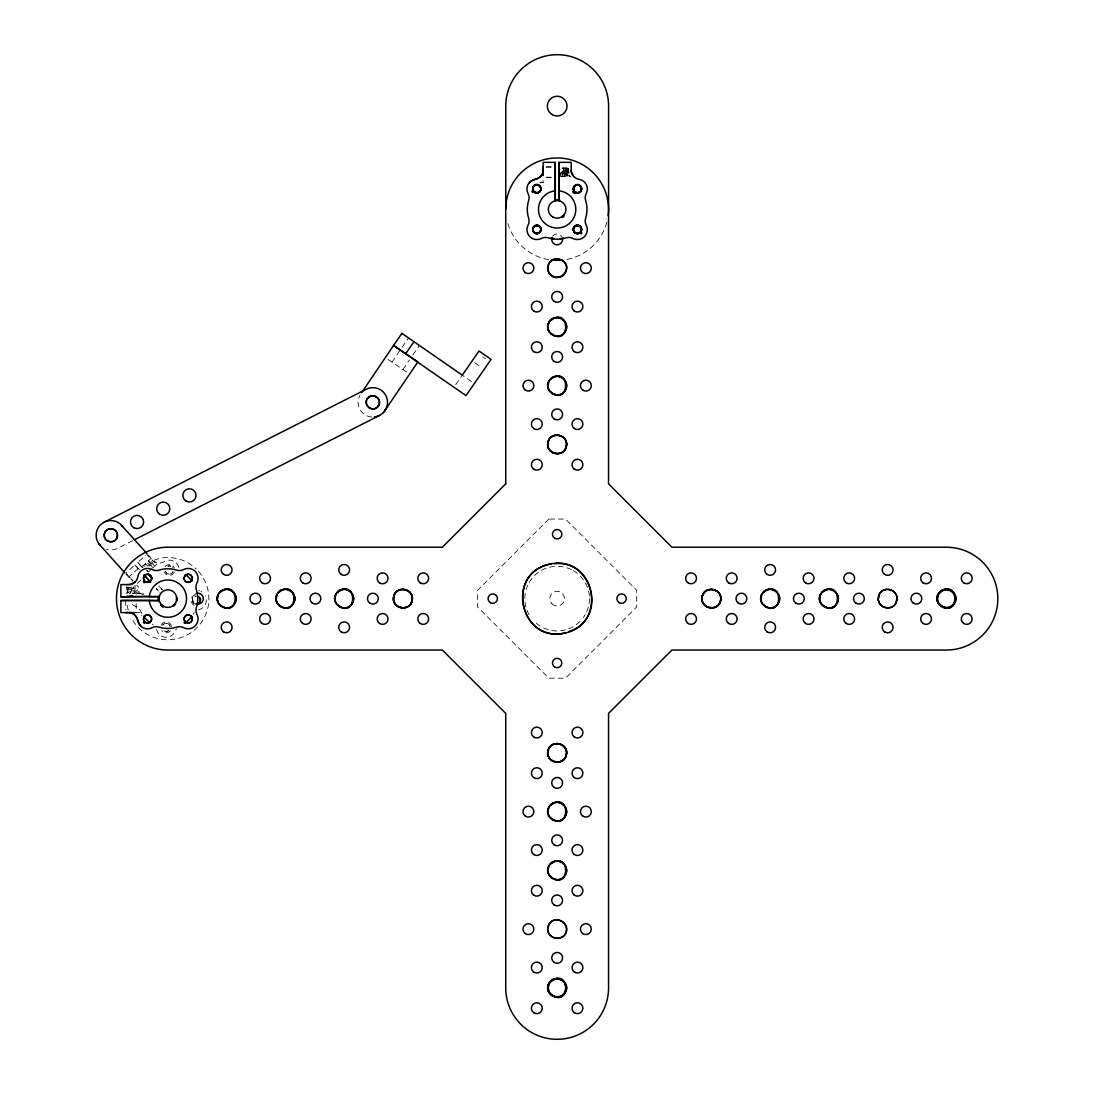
<?xml version="1.0" encoding="UTF-8"?>
<svg xmlns="http://www.w3.org/2000/svg" width="1094" height="1094" viewBox="0 0 1094 1094"><rect width="100%" height="100%" fill="white"/><g stroke="black" fill="none" stroke-linecap="round" stroke-linejoin="round"><path stroke-width="0.75" stroke-dasharray="5 3.75" d="M563.355 171.32L563.601 167.97L564.381 172.537M567.759 171.32L568.018 167.97L568.579 170.814M565.584 170.842L565.776 168.394L566.501 171.785M563.383 170.842L563.574 168.394L564.148 170.582M567.786 170.842L567.977 168.394L568.552 170.582M563.41 170.404L563.314 171.813M567.827 170.404L567.731 171.813M563.383 170.883L563.273 172.319M565.584 170.883L565.475 172.319M567.8 170.883L567.677 172.319M565.516 171.813L565.803 167.97L566.309 170.363M563.342 171.375L563.136 173.563M565.557 171.375L565.338 173.563M567.759 171.375L566.966 176.025L567.512 173.618M560.661 175.3L561.072 172.319M563.301 171.881L563.164 173.317M565.502 171.881L564.75 176.025L564.518 173.59M567.718 171.881L567.608 173.071M560.702 175.108L561.044 172.387M563.26 172.387L562.548 176.025L562.316 173.59M565.379 173.139L565.242 174.069M567.581 173.139L567.444 174.069M563.136 173.385L562.521 176.449M565.311 173.618L564.723 176.449M131.362 590.924C130.61 588.271 136.312 586.685 133.988 586.316M127.615 591.43L128.395 587.287M148.456 561.017L153.01 567.485M569.277 176.134L568.935 175.081M567.075 176.134L566.692 173.112M126.918 587.765L133.413 586.849M126.918 589.967L134.986 588.9L128.285 587.943M392.021 362.128L400.24 349.943M402.975 369.526L409.375 360.049M402.045 347.345L408.541 337.95M412.917 354.866L419.412 345.472M455.788 384.555L462.283 375.16L471.678 381.669M131.389 590.883L129.83 593.563A9.887 9.887 0 0 1 131.389 590.883L131.69 590.514A9.326 9.326 0 0 0 133.277 586.972M139.43 569.892L134.959 564.928L125.933 573.024L132.661 580.531M142.343 567.567L137.735 562.439L145.639 555.355M138.2 568.552L129.174 576.647L132.825 580.695M141.728 566.883L150.753 558.788M148.428 571.902L152.08 568.62M153.297 567.54L158.165 563.164L153.379 561.413L146.76 554.343M137.283 583.403L140.661 580.367M133.796 593.29L139.512 588.162L136.695 585.016M132.73 540.641L117.496 548.367A14.687 14.687 0 0 1 106.282 549.229M198.465 609.919L198.971 609.782A9.887 9.887 0 0 0 205.248 595.751M148.469 560.921L154.664 566.213L150.781 560.456M132.538 593.495L134.986 593.276L126.918 592.196L134.931 591.02L126.918 589.994M546.221 166.78L555.314 166.78M546.179 167.204L555.287 167.204M562.07 167.888L571.164 167.888M562.043 168.326L571.136 168.326M560.675 176.107L570.48 176.107M560.648 176.531L570.453 176.531M546.221 177.214L555.314 177.214M546.179 177.652L555.273 177.652M540.108 182.26L543.185 182.26M540.08 182.684L543.157 182.684L543.157 177.556M135.123 612.613L141.208 612.613L141.208 615.69M127.93 587.943L126.918 587.793M388.028 359.434L406.968 372.22M482.878 356.904L485.558 358.764M474.837 362.77L481.551 367.42M569.099 176.011L568.962 175.013M566.883 176.011L566.651 172.62M564.654 176.449L564.531 173.823M562.439 176.449L562.33 173.823M143.109 567.554L142.165 567.348M144.914 566.2L143.519 565.393L143.984 566.09M152.627 567.444L151.847 566.624M148.155 566.09L145.187 563.875L146.952 566.213M151.41 566.159L146.856 562.398L149.659 566.159M146.322 570.412L147.416 571.56M158.411 591.02L156.196 588.572L160.64 593.481M148.018 554.74L153.242 560.552L159.259 558.432A41.134 41.134 0 0 1 196.223 569.003M137.735 562.439L142.247 567.471M134.959 564.928L139.512 570.001M125.783 573.899L131.403 580.162M147.184 570.275L147.977 571.629M131.718 579.547L132.689 581.242M141.864 613.556L140.716 611.272A9.326 9.326 0 0 0 136.859 606.979L135.506 606.349A9.887 9.887 0 0 1 131.362 603.327M156.497 629.392L156.633 629.912A9.887 9.887 0 0 0 174.999 631.867L175.614 630.431A9.326 9.326 0 0 1 176.585 628.749M566.35 169.926L566.377 170.814M564.203 170.377L564.354 172.291M568.648 170.623L568.73 172.031M566.446 170.623L566.528 172.031M562.029 170.623L562.07 171.539M568.716 171.102L568.784 172.537M566.555 171.608L566.596 172.797M562.152 171.608L562.275 174.014M566.583 171.854L566.637 173.29M562.179 171.854L562.166 172.537M568.812 172.114L568.812 172.797M564.408 172.114L564.477 173.782M562.207 172.114L562.248 173.536M568.866 172.62L568.88 173.782M564.449 172.62L564.49 174.014M136.162 603.519L136.162 612.613M135.054 585.317L135.054 593.495M126.849 584.634L126.849 593.727M125.728 600.497L125.728 609.59M589.461 598.623A32.314 32.314 0 0 1 585.933 613.31M585.126 614.787A32.314 32.314 0 0 1 583.293 617.618M579.998 621.474A32.314 32.314 0 0 1 568.716 628.804M565.516 629.843A32.314 32.314 0 0 1 534.296 621.474M529.154 614.787A32.314 32.314 0 0 1 526.405 608.606M525.927 606.992A32.314 32.314 0 0 1 528.361 583.95M529.154 582.473A32.314 32.314 0 0 1 571.82 569.837M573.297 570.644A32.314 32.314 0 0 1 589.42 596.941M371.823 417.005A14.687 14.687 0 0 1 359.994 395.221M199.505 590.815A9.326 9.326 0 0 1 198.629 590.363M200.94 591.43A9.887 9.887 0 0 1 201.829 591.95M193.255 614.117A9.326 9.326 0 0 1 194.404 612.544M152.298 624.195A9.326 9.326 0 0 1 153.119 624.729M178.855 567.444A9.887 9.887 0 0 0 163.936 561.687L162.65 562.398A9.326 9.326 0 0 1 151.929 560.101M167.943 566.118A4.103 4.103 0 0 1 170.719 566.131M172.223 567.102A4.103 4.103 0 0 1 172.565 567.499M168.886 630.459A4.103 4.103 0 0 1 163.457 630.418A4.061 4.02 -86.9 0 0 168.777 630.472M194.103 603.614A4.103 4.103 0 0 1 195.566 596.216M168.025 566.159A4.061 4.02 -86.9 0 1 170.514 566.131M194.089 603.491A4.061 4.02 3.1 0 1 195.635 596.298M198.356 571.205A41.134 41.134 0 0 1 190.985 632.619A41.134 41.134 0 0 1 131.061 617.289M128.244 610.137A41.134 41.134 0 0 1 126.808 602.603M126.959 593.399A41.134 41.134 0 0 1 128.203 587.355M194.281 605.228A5.429 5.429 0 0 1 195.799 594.835M174.288 572.135A5.429 5.429 0 0 1 164.25 571.998M165.03 566.624A5.429 5.429 0 0 1 174.343 567.977M134.794 593.755A5.429 5.429 0 0 1 144.107 595.109M170.459 630.732A5.429 5.429 0 0 1 161.83 630.609M161.201 625.221A5.429 5.429 0 0 1 171.594 626.725M606.842 222.246A51.418 51.418 0 0 1 565.557 259.661M548.791 259.661A51.418 51.418 0 0 1 507.52 222.246M552.702 236.263A5.429 5.429 0 0 1 562.084 237.111M193.734 602.11A5.429 5.429 0 0 1 195.635 593.7M548.832 519.062L477.586 590.322L477.586 606.938L548.832 678.184L565.461 678.184L636.708 606.938L636.708 590.322L565.461 519.062L548.832 519.062M162.227 589.803L158.89 586.069L162.24 589.803M551.95 603.82A7.343 7.343 0 0 0 564.244 600.524A7.343 7.343 0 0 0 555.246 591.539A7.343 7.343 0 0 0 551.95 603.82M165.426 571.355A4.103 4.103 0 0 0 173.057 571.642A4.061 4.02 -86.9 0 1 165.495 571.287M142.466 594.835A4.103 4.103 0 0 0 135.683 594.794A4.061 4.02 3.1 0 1 142.48 594.945M170.144 626.247A4.103 4.103 0 0 0 162.678 625.248A4.061 4.02 -86.9 0 1 170.076 626.329"/><path stroke-width="1.5" d="M554.959 200.831L555.287 162.35L543.157 162.35L543.157 172.428M559.335 200.831L559.007 162.35L571.136 162.35L571.341 172.031L573.721 176.531M558.966 200.749L559.007 162.35M559.007 169.584L559.157 168.394L559.595 169.748M177.173 600.086L177.228 597.625M135.054 582.049L130.555 584.442L120.873 584.634L120.873 596.763L149.345 596.503A18.653 18.653 0 0 1 177.693 582.76A18.653 18.653 0 0 1 178.062 614.254A18.653 18.653 0 0 1 149.399 601.18L149.331 600.497L120.873 600.497L120.873 612.613L130.952 612.613M177.037 600.565L177.214 598.131M566.268 632.674C522.18 644.981 503.691 575.964 548.026 564.572C590.104 552.443 610.767 617.768 569.085 631.511M543.103 171.061C542.884 179.156 533.489 178.226 529.332 182.684M120.873 596.763L159.355 596.435M218.499 593.933C212.072 604.161 229.138 614.021 234.786 603.327C241.213 593.098 224.147 583.239 218.499 593.933A9.395 9.395 0 0 0 218.499 603.327M277.261 593.933C270.82 604.161 287.9 614.021 293.534 603.327C299.975 593.098 282.895 583.239 277.261 593.933A9.395 9.395 0 0 0 277.261 603.327M336.008 593.933C329.581 604.161 346.648 614.021 352.295 603.327C358.723 593.098 341.656 583.239 336.008 593.933A9.395 9.395 0 0 0 336.008 603.327M549.01 322.183C542.569 332.412 559.649 342.272 565.283 331.578C571.724 321.349 554.644 311.489 549.01 322.183A9.395 9.395 0 0 0 549.01 331.578M549.01 380.931C542.569 391.16 559.649 401.019 565.283 390.339C571.724 380.11 554.644 370.251 549.01 380.931A9.395 9.395 0 0 0 549.01 390.339M549.01 806.921C542.569 817.15 559.649 827.009 565.283 816.315C571.724 806.087 554.644 796.227 549.01 806.921A9.395 9.395 0 0 0 549.01 816.315M549.01 865.669C542.569 875.911 559.649 885.757 565.283 875.077C571.724 864.848 554.644 854.988 549.01 865.669A9.395 9.395 0 0 0 549.01 875.077M549.01 983.191C542.569 993.42 559.649 1003.28 565.283 992.586C571.724 982.357 554.644 972.498 549.01 983.191A9.395 9.395 0 0 0 549.01 992.586M761.998 593.933C755.557 604.161 772.637 614.021 778.285 603.327C784.713 593.098 767.632 583.239 761.998 593.933A9.395 9.395 0 0 0 761.998 603.327M820.746 593.933C814.319 604.161 831.399 614.021 837.033 603.327C843.474 593.098 826.394 583.239 820.746 593.933A9.395 9.395 0 0 0 820.746 603.327M938.269 593.933C931.828 604.161 948.908 614.021 954.542 603.327C960.983 593.098 943.903 583.239 938.269 593.933A9.395 9.395 0 0 0 938.269 603.327M367.31 398.818C371.755 391.05 383.857 399.652 378.018 406.448C372.575 413.819 361.362 403.495 368.377 397.464M218.308 594.384L217.296 599.621L218.65 603.532M218.95 593.345C240.776 574.623 240.215 622.965 218.8 603.724M277.069 594.384L276.044 599.621L277.411 603.532M277.698 593.345C299.537 574.623 298.977 622.965 277.561 603.724M335.817 594.384L334.805 599.621L336.159 603.532M336.46 593.345C358.285 574.623 357.738 622.965 336.323 603.724M548.819 263.886L547.793 269.124L549.161 273.021M549.448 262.847L552.046 260.29M548.819 322.648L547.793 327.885L549.161 331.783M549.448 321.595C571.287 302.874 570.726 351.215 549.311 331.974M548.819 381.396L547.793 386.633L549.161 390.531M549.448 380.356C571.287 361.622 570.726 409.976 549.311 390.736M548.819 807.386L547.793 812.623L549.161 816.521M549.448 806.333C571.287 787.612 570.726 835.953 549.311 816.712M548.819 866.133L547.793 871.371L549.161 875.268M549.448 865.094C571.287 846.373 570.726 894.714 549.311 875.474M548.819 924.895L547.793 930.132L548.723 933.155M549.448 923.856C557.407 911.576 574.706 929.285 562.248 936.97M761.807 594.384L760.795 599.621L762.149 603.532M762.436 593.345C784.275 574.623 783.714 622.965 762.299 603.724M548.819 983.656L547.793 988.894L549.161 992.791M549.448 982.603C571.287 963.882 570.726 1012.224 549.311 992.983M820.555 594.384L819.543 599.621L820.91 603.532M821.197 593.345C843.036 574.623 842.476 622.965 821.061 603.724M879.316 594.384L878.304 599.621L879.658 603.532M879.959 593.345C883.296 587.875 892.253 587.998 895.48 593.522M895.343 603.902C892.007 609.372 883.049 609.249 879.808 603.724M895.986 602.862L896.998 597.625L896.068 594.603M938.078 594.384L937.066 599.621L938.42 603.532M938.707 593.345C960.546 574.623 959.985 622.965 938.57 603.724M361.622 392.719L393.539 345.43L417.894 361.868L384.924 410.496M541.352 175.601L541.899 174.753M405.614 353.786L413.983 341.711M383.406 412.547L385.69 409.471M563.793 216.01L562.248 217.2L563.793 216.01A9.395 9.395 0 0 1 561.851 217.501M377.307 407.228L378.415 405.901M124.648 572.641L99.144 544.128M121.707 525.53L146.979 553.578M553.126 259.702L556.149 258.772L561.386 259.784M104.204 522.166L366.203 389.245A14.687 14.687 0 0 1 386.934 398.189A14.687 14.687 0 0 1 374.367 416.951M134.247 539.862L379.495 415.447M562.043 937.12L558.145 938.474L552.908 937.462M551.075 563.902C505.907 571.328 518.214 641.699 563.219 633.358C606.486 626.63 597.707 558.678 554.125 563.766M555.273 190.807L554.59 190.889A18.653 18.653 0 0 0 541.516 219.538A18.653 18.653 0 0 0 573.01 219.183A18.653 18.653 0 0 0 559.266 190.835L559.007 190.807M132.771 595.683L126.959 596.531L128.107 596.763M149.331 600.497L159.355 600.825M120.873 600.497L159.259 600.442M125.728 612.613L134.124 612.613M149.331 596.763L159.259 596.804M559.581 200.284L555.437 200.188L559.075 200.216M129.584 612.667C137.68 612.886 136.736 622.281 141.208 626.438M562.425 260.427C574.706 268.386 556.996 285.684 549.311 273.226M162.609 606.322L161.638 605.584M551.868 936.833L549.311 934.235M133.277 613.871L134.124 614.418M161.461 605.666L163.061 606.773M161.242 605.269L163.184 606.773A9.395 9.395 0 0 1 161.242 605.269L162.609 606.555M122.555 526.392L119.861 523.67A14.687 14.687 0 0 0 99.91 545.072M149.468 581.064L143.888 574.856L150.616 582.377M147.799 573.653L152.271 578.63M147.758 573.639L152.216 578.603M158.999 601.522C157.81 588.066 159.273 606.473 158.356 599.17M555.287 162.35L555.328 200.749M543.157 167.204L543.157 175.601M505.77 208.94L505.77 106.118A51.418 51.418 0 0 1 557.174 54.7A51.418 51.418 0 0 1 608.592 106.118L608.592 208.94A51.418 51.418 0 0 1 608.155 215.641M191.86 616.264A29.853 29.853 0 0 1 185.255 622.855M150.165 622.787A29.853 29.853 0 0 1 143.574 616.182M185.337 574.555A29.853 29.853 0 0 1 191.929 581.174M197.358 596.23A4.103 4.103 0 0 1 196.277 604.326M176.517 597.775A8.807 8.807 0 0 1 176.462 599.977M175.081 603.56A8.807 8.807 0 0 1 173.208 605.597M163.321 606.295A8.807 8.807 0 0 1 161.187 604.558M159.3 601.208A8.807 8.807 0 0 1 158.945 599.033M197.399 596.326A4.061 4.02 3.1 0 1 196.469 604.244M563.383 238.136A29.853 29.853 0 0 1 560.292 238.615M554.056 238.615A29.853 29.853 0 0 1 550.966 238.136M539.533 185.501A4.103 4.103 0 0 1 538.467 192.394A4.103 4.103 0 0 1 532.764 188.387A4.103 4.103 0 0 1 538.891 185.05A4.061 4.02 45 0 0 532.819 188.387A4.061 4.02 45 0 0 538.563 192.284A4.061 4.02 45 0 0 539.315 185.433M539.328 225.966A4.103 4.103 0 0 1 538.631 232.954A4.103 4.103 0 0 1 532.764 229.097A4.103 4.103 0 0 1 538.891 225.679M579.957 225.966A4.103 4.103 0 0 1 579.341 232.913A4.103 4.103 0 0 1 573.393 229.275A4.103 4.103 0 0 1 579.3 225.569A4.061 4.02 45 0 0 574.651 232.092A4.061 4.02 45 0 0 580.353 232.106A4.061 4.02 45 0 0 580.326 226.403A4.061 4.02 45 0 0 579.752 225.925M563.601 214.971A8.807 8.807 0 0 1 561.906 216.38M539.137 225.911A4.061 4.02 -45 0 1 538.74 232.803A4.061 4.02 -45 0 1 532.819 229.316A4.061 4.02 -45 0 1 538.713 225.651M562.207 260.098A51.418 51.418 0 0 1 552.142 260.098M571.136 170.09A9.326 9.326 0 0 0 577.577 178.965L579.013 179.293A9.887 9.887 0 0 1 586.275 193.542L585.687 194.923A9.326 9.326 0 0 0 585.687 200.694L586.343 203.156A29.853 29.853 0 0 1 586.343 215.573L585.687 218.048A9.326 9.326 0 0 0 586.028 224.721L586.685 226.143A9.887 9.887 0 0 1 572.969 238.492L572.49 238.246A9.326 9.326 0 0 0 565.817 237.904L563.355 238.56A29.853 29.853 0 0 1 550.938 238.56L548.463 237.904A9.326 9.326 0 0 0 541.79 238.26L540.368 238.916A9.887 9.887 0 0 1 528.019 225.186L528.265 224.721A9.326 9.326 0 0 0 528.607 218.048L527.951 215.573A29.853 29.853 0 0 1 527.951 203.156L528.607 200.694A9.326 9.326 0 0 0 528.607 194.923L528.019 193.542A9.887 9.887 0 0 1 535.281 179.293L535.759 179.211A9.326 9.326 0 0 0 542.351 173.878M128.613 584.647A9.326 9.326 0 0 0 137.488 578.193L137.803 576.77A9.887 9.887 0 0 1 152.052 569.509L153.447 570.097A9.326 9.326 0 0 0 159.204 570.097L161.68 569.427A29.853 29.853 0 0 1 174.096 569.427L176.558 570.083A9.326 9.326 0 0 0 183.245 569.742L184.654 569.085A9.887 9.887 0 0 1 197.002 582.801L196.77 583.28A9.326 9.326 0 0 0 196.414 589.953L197.084 592.415A29.853 29.853 0 0 1 197.084 604.832L196.428 607.307A9.326 9.326 0 0 0 196.77 613.98L197.426 615.402A9.887 9.887 0 0 1 183.71 627.751L183.231 627.518A9.326 9.326 0 0 0 176.558 627.163L174.096 627.819A29.853 29.853 0 0 1 161.68 627.819L159.204 627.163A9.326 9.326 0 0 0 153.447 627.163L152.052 627.751A9.887 9.887 0 0 1 137.803 620.489L137.735 620.011A9.326 9.326 0 0 0 132.401 613.433M550.501 863.727A9.395 9.395 0 0 1 563.793 863.727A9.395 9.395 0 0 1 563.793 877.019A9.395 9.395 0 0 1 550.501 877.019M550.501 320.227A9.395 9.395 0 0 1 563.793 320.227A9.395 9.395 0 0 1 563.793 333.52A9.395 9.395 0 0 1 550.501 333.52M550.501 804.965A9.395 9.395 0 0 1 563.793 804.965A9.395 9.395 0 0 1 563.793 818.271A9.395 9.395 0 0 1 550.501 818.271M550.501 981.236A9.395 9.395 0 0 1 563.793 981.236A9.395 9.395 0 0 1 563.793 994.542A9.395 9.395 0 0 1 550.501 994.542M550.501 378.989A9.395 9.395 0 0 1 563.793 378.989A9.395 9.395 0 0 1 563.793 392.281A9.395 9.395 0 0 1 550.501 392.281M763.489 591.977A9.395 9.395 0 0 1 776.781 591.977A9.395 9.395 0 0 1 776.781 605.269A9.395 9.395 0 0 1 763.489 605.269M822.25 591.977A9.395 9.395 0 0 1 835.543 591.977A9.395 9.395 0 0 1 835.543 605.269A9.395 9.395 0 0 1 822.25 605.269M278.751 591.977A9.395 9.395 0 0 1 292.043 591.977A9.395 9.395 0 0 1 292.043 605.269A9.395 9.395 0 0 1 278.751 605.269M337.513 591.977A9.395 9.395 0 0 1 350.805 591.977A9.395 9.395 0 0 1 350.805 605.269A9.395 9.395 0 0 1 337.513 605.269M219.99 591.977A9.395 9.395 0 0 1 233.282 591.977A9.395 9.395 0 0 1 233.282 605.269A9.395 9.395 0 0 1 219.99 605.269M939.76 591.977A9.395 9.395 0 0 1 953.052 591.977A9.395 9.395 0 0 1 953.052 605.269A9.395 9.395 0 0 1 939.76 605.269M581.899 232.817A5.429 5.429 0 0 1 580.941 233.856M574.323 193.488A5.429 5.429 0 0 1 572.531 191.327M532.655 192.53A5.429 5.429 0 0 1 531.903 191.327M562.507 238.465A5.429 5.429 0 0 1 556.655 244.81A5.429 5.429 0 0 1 552.046 237.521M144.435 623.389A5.429 5.429 0 0 1 143.396 622.418M144.435 582.76A5.429 5.429 0 0 1 143.396 581.789M185.064 623.389A5.429 5.429 0 0 1 184.024 622.418M196.988 593.276A5.429 5.429 0 0 1 203.32 599.115A5.429 5.429 0 0 1 196.031 603.724M393.621 597.174C391.31 609.03 410.783 612.079 412.192 600.086C414.517 588.216 395.043 585.167 393.621 597.174M547.862 442.933C545.537 454.803 565.024 457.853 566.432 445.846C568.757 433.99 549.27 430.94 547.862 442.933M547.862 751.414C545.537 763.27 565.024 766.32 566.432 754.313C568.757 742.457 549.27 739.407 547.862 751.414M702.088 597.174C699.777 609.03 719.25 612.079 720.673 600.086C722.984 588.216 703.51 585.167 702.088 597.174M393.826 596.189C390.257 607.744 409.306 612.845 411.987 601.057C415.556 589.516 396.507 584.415 393.826 596.189M548.067 265.692C544.497 277.233 563.547 282.334 566.227 270.56C569.796 259.005 550.747 253.904 548.067 265.692M548.067 441.962C544.497 453.504 563.547 458.605 566.227 446.831C569.796 435.275 550.747 430.174 548.067 441.962M548.067 750.429C544.497 761.971 563.547 767.085 566.227 755.298C569.796 743.756 550.747 738.641 548.067 750.429M548.067 926.7C544.497 938.242 563.547 943.343 566.227 931.568C569.796 920.013 550.747 914.912 548.067 926.7M702.307 596.189C698.738 607.744 717.773 612.845 720.467 601.057C724.023 589.516 704.987 584.415 702.307 596.189M878.564 596.189C875.009 607.744 894.044 612.845 896.724 601.057C900.294 589.516 881.258 584.415 878.564 596.189M104.313 534.405C102.795 542.788 116.689 544.607 117.386 536.115C118.89 527.746 105.01 525.927 104.313 534.405M175.587 603.902L173.96 605.72L175.587 603.902M401.908 333.355L393.539 345.43L466.003 395.604L491.083 359.365L479.008 351.01L462.283 375.16L401.908 333.355M505.729 483.849L442.373 547.219L167.888 547.219A51.418 51.418 0 0 0 116.47 598.623A51.418 51.418 0 0 0 167.888 650.041L442.373 650.041L505.729 713.397L505.729 987.882A51.418 51.418 0 0 0 557.147 1039.3A51.418 51.418 0 0 0 608.551 987.882L608.551 713.397L671.921 650.041L946.406 650.041A51.418 51.418 0 0 0 997.824 598.623A51.418 51.418 0 0 0 946.406 547.219L671.921 547.219L608.551 483.849L608.551 209.364A51.418 51.418 0 0 0 557.147 157.96A51.418 51.418 0 0 0 505.729 209.364L505.729 483.849M158.808 601.057L158.48 598.623A9.395 9.395 0 0 0 158.808 601.057M940.17 604.859A8.807 8.807 0 0 0 954.925 600.907A8.807 8.807 0 0 0 944.122 590.117A8.807 8.807 0 0 0 940.17 604.859M552.743 216.995A8.807 8.807 0 0 0 565.954 209.364A8.807 8.807 0 0 0 552.743 201.734A8.807 8.807 0 0 0 552.743 216.995M163.485 606.254A8.807 8.807 0 0 0 176.695 598.623A8.807 8.807 0 0 0 163.485 590.992A8.807 8.807 0 0 0 163.485 606.254M552.743 995.526A8.807 8.807 0 0 0 565.954 987.882A8.807 8.807 0 0 0 552.743 980.251A8.807 8.807 0 0 0 552.743 995.526M369.28 407.912A6.605 6.605 0 0 0 379.44 402.647A6.605 6.605 0 0 0 369.799 396.479A6.605 6.605 0 0 0 369.28 407.912M186.007 501.025A6.605 6.605 0 0 0 196.058 495.555A6.605 6.605 0 0 0 186.281 489.579A6.605 6.605 0 0 0 186.007 501.025M159.642 514.221A6.605 6.605 0 0 0 169.844 509.038A6.605 6.605 0 0 0 160.257 502.789A6.605 6.605 0 0 0 159.642 514.221M133.714 527.677A6.605 6.605 0 0 0 143.656 522.002A6.605 6.605 0 0 0 133.769 516.231A6.605 6.605 0 0 0 133.714 527.677M107.239 540.805A6.605 6.605 0 0 0 117.455 535.622A6.605 6.605 0 0 0 107.855 529.373A6.605 6.605 0 0 0 107.239 540.805M575.389 192.147A4.103 4.103 0 0 0 581.598 188.688A4.103 4.103 0 0 0 575.499 185.036A4.103 4.103 0 0 0 575.389 192.147M580.353 185.761A4.061 4.02 -45 0 0 574.651 185.775A4.061 4.02 -45 0 0 574.623 191.477A4.061 4.02 -45 0 0 580.326 191.464A4.061 4.02 -45 0 0 580.353 185.761M552.251 114.638A9.846 9.846 0 0 0 567.02 106.118A9.846 9.846 0 0 0 552.251 97.585A9.846 9.846 0 0 0 552.251 114.638M575.348 192.571A4.103 4.103 0 0 0 581.57 189.112A4.103 4.103 0 0 0 575.458 185.46A4.103 4.103 0 0 0 575.348 192.571M534.72 192.571A4.103 4.103 0 0 0 540.928 189.112A4.103 4.103 0 0 0 534.829 185.46A4.103 4.103 0 0 0 534.72 192.571M534.72 233.2A4.103 4.103 0 0 0 540.928 229.74A4.103 4.103 0 0 0 534.829 226.089A4.103 4.103 0 0 0 534.72 233.2M575.348 233.2A4.103 4.103 0 0 0 581.57 229.74A4.103 4.103 0 0 0 575.458 226.089A4.103 4.103 0 0 0 575.348 233.2M532.928 190.069A4.061 4.02 45 0 0 539.698 191.915A4.061 4.02 45 0 0 537.851 185.146A4.061 4.02 45 0 0 532.928 190.069M578.48 192.954A4.061 4.02 -45 0 0 580.326 186.185A4.061 4.02 -45 0 0 573.557 188.031A4.061 4.02 -45 0 0 578.48 192.954M573.557 230.697A4.061 4.02 45 0 0 580.326 232.543A4.061 4.02 45 0 0 578.48 225.774A4.061 4.02 45 0 0 573.557 230.697M537.851 233.583A4.061 4.02 -45 0 0 539.698 226.814A4.061 4.02 -45 0 0 532.928 228.66A4.061 4.02 -45 0 0 537.851 233.583M145.461 581.83A4.103 4.103 0 0 0 151.669 578.384A4.103 4.103 0 0 0 145.57 574.733A4.103 4.103 0 0 0 145.461 581.83M145.461 622.459A4.103 4.103 0 0 0 151.669 619.013A4.103 4.103 0 0 0 145.57 615.361A4.103 4.103 0 0 0 145.461 622.459M186.089 622.459A4.103 4.103 0 0 0 192.298 619.013A4.103 4.103 0 0 0 186.199 615.361A4.103 4.103 0 0 0 186.089 622.459M186.089 581.83A4.103 4.103 0 0 0 192.298 578.384A4.103 4.103 0 0 0 186.199 574.733A4.103 4.103 0 0 0 186.089 581.83M148.593 622.842A4.061 4.02 -45 0 0 150.439 616.086A4.061 4.02 -45 0 0 143.67 617.919A4.061 4.02 -45 0 0 148.593 622.842M144.709 575.458A4.061 4.02 45 0 0 144.736 581.146A4.061 4.02 45 0 0 150.439 581.174A4.061 4.02 45 0 0 150.411 575.471A4.061 4.02 45 0 0 144.709 575.458M191.067 575.458A4.061 4.02 -45 0 0 185.365 575.471A4.061 4.02 -45 0 0 185.337 581.174A4.061 4.02 -45 0 0 191.04 581.146A4.061 4.02 -45 0 0 191.067 575.458M184.298 619.956A4.061 4.02 45 0 0 191.067 621.802A4.061 4.02 45 0 0 189.221 615.047A4.061 4.02 45 0 0 184.298 619.956M554.795 538.303A4.704 4.704 0 0 0 561.851 534.228A4.704 4.704 0 0 0 554.795 530.152A4.704 4.704 0 0 0 554.795 538.303M554.795 667.094A4.704 4.704 0 0 0 561.851 663.019A4.704 4.704 0 0 0 554.795 658.957A4.704 4.704 0 0 0 554.795 667.094M552.443 761A9.395 9.395 0 0 0 566.542 752.863A9.395 9.395 0 0 0 552.443 744.727A9.395 9.395 0 0 0 552.443 761M552.443 452.533A9.395 9.395 0 0 0 566.542 444.396A9.395 9.395 0 0 0 552.443 436.246A9.395 9.395 0 0 0 552.443 452.533M398.216 606.773A9.395 9.395 0 0 0 412.315 598.623A9.395 9.395 0 0 0 398.216 590.486A9.395 9.395 0 0 0 398.216 606.773M706.683 606.773A9.395 9.395 0 0 0 720.782 598.623A9.395 9.395 0 0 0 706.683 590.486A9.395 9.395 0 0 0 706.683 606.773M574.323 777.615A5.429 5.429 0 0 0 582.87 773.663A5.429 5.429 0 0 0 575.184 768.248A5.429 5.429 0 0 0 574.323 777.615M574.323 736.987A5.429 5.429 0 0 0 582.87 733.035A5.429 5.429 0 0 0 575.184 727.619A5.429 5.429 0 0 0 574.323 736.987M533.694 736.987A5.429 5.429 0 0 0 542.241 733.035A5.429 5.429 0 0 0 534.556 727.619A5.429 5.429 0 0 0 533.694 736.987M533.694 1012.647A5.429 5.429 0 0 0 542.241 1008.695A5.429 5.429 0 0 0 534.556 1003.266A5.429 5.429 0 0 0 533.694 1012.647M574.323 1012.647A5.429 5.429 0 0 0 582.87 1008.695A5.429 5.429 0 0 0 575.184 1003.266A5.429 5.429 0 0 0 574.323 1012.647M533.694 972.019A5.429 5.429 0 0 0 542.241 968.067A5.429 5.429 0 0 0 534.556 962.638A5.429 5.429 0 0 0 533.694 972.019M574.323 972.019A5.429 5.429 0 0 0 582.87 968.067A5.429 5.429 0 0 0 575.184 962.638A5.429 5.429 0 0 0 574.323 972.019M525.284 933.579A5.429 5.429 0 0 0 533.831 929.626A5.429 5.429 0 0 0 526.132 924.198A5.429 5.429 0 0 0 525.284 933.579M554.015 962.296A5.429 5.429 0 0 0 562.562 958.358A5.429 5.429 0 0 0 554.863 952.929A5.429 5.429 0 0 0 554.015 962.296M582.746 933.579A5.429 5.429 0 0 0 591.293 929.626A5.429 5.429 0 0 0 583.594 924.198A5.429 5.429 0 0 0 582.746 933.579M554.015 904.847A5.429 5.429 0 0 0 562.562 900.895A5.429 5.429 0 0 0 554.863 895.466A5.429 5.429 0 0 0 554.015 904.847M533.694 895.138A5.429 5.429 0 0 0 542.241 891.186A5.429 5.429 0 0 0 534.556 885.757A5.429 5.429 0 0 0 533.694 895.138M574.323 895.138A5.429 5.429 0 0 0 582.87 891.186A5.429 5.429 0 0 0 575.184 885.757A5.429 5.429 0 0 0 574.323 895.138M533.694 854.496A5.429 5.429 0 0 0 542.241 850.558A5.429 5.429 0 0 0 534.556 845.129A5.429 5.429 0 0 0 533.694 854.496M554.015 844.787A5.429 5.429 0 0 0 562.562 840.835A5.429 5.429 0 0 0 554.863 835.419A5.429 5.429 0 0 0 554.015 844.787M574.323 854.496A5.429 5.429 0 0 0 582.87 850.558A5.429 5.429 0 0 0 575.184 845.129A5.429 5.429 0 0 0 574.323 854.496M525.284 816.056A5.429 5.429 0 0 0 533.831 812.104A5.429 5.429 0 0 0 526.132 806.688A5.429 5.429 0 0 0 525.284 816.056M582.746 816.056A5.429 5.429 0 0 0 591.293 812.104A5.429 5.429 0 0 0 583.594 806.688A5.429 5.429 0 0 0 582.746 816.056M554.015 787.338A5.429 5.429 0 0 0 562.562 783.386A5.429 5.429 0 0 0 554.863 777.957A5.429 5.429 0 0 0 554.015 787.338M619.19 602.698A4.704 4.704 0 0 0 626.247 598.623A4.704 4.704 0 0 0 619.19 594.562A4.704 4.704 0 0 0 619.19 602.698M490.399 602.698A4.704 4.704 0 0 0 497.442 598.623A4.704 4.704 0 0 0 490.399 594.562A4.704 4.704 0 0 0 490.399 602.698M533.694 777.615A5.429 5.429 0 0 0 542.241 773.663A5.429 5.429 0 0 0 534.556 768.248A5.429 5.429 0 0 0 533.694 777.615M574.323 351.639A5.429 5.429 0 0 0 582.87 347.687A5.429 5.429 0 0 0 575.184 342.258A5.429 5.429 0 0 0 574.323 351.639M574.323 311.011A5.429 5.429 0 0 0 582.87 307.058A5.429 5.429 0 0 0 575.184 301.629A5.429 5.429 0 0 0 574.323 311.011M533.694 311.011A5.429 5.429 0 0 0 542.241 307.058A5.429 5.429 0 0 0 534.556 301.629A5.429 5.429 0 0 0 533.694 311.011M533.694 351.639A5.429 5.429 0 0 0 542.241 347.687A5.429 5.429 0 0 0 534.556 342.258A5.429 5.429 0 0 0 533.694 351.639M574.323 469.148A5.429 5.429 0 0 0 582.87 465.196A5.429 5.429 0 0 0 575.184 459.767A5.429 5.429 0 0 0 574.323 469.148M574.323 428.52A5.429 5.429 0 0 0 582.87 424.568A5.429 5.429 0 0 0 575.184 419.139A5.429 5.429 0 0 0 574.323 428.52M533.694 428.52A5.429 5.429 0 0 0 542.241 424.568A5.429 5.429 0 0 0 534.556 419.139A5.429 5.429 0 0 0 533.694 428.52M533.694 469.148A5.429 5.429 0 0 0 542.241 465.196A5.429 5.429 0 0 0 534.556 459.767A5.429 5.429 0 0 0 533.694 469.148M554.015 361.348A5.429 5.429 0 0 0 562.562 357.396A5.429 5.429 0 0 0 554.863 351.967A5.429 5.429 0 0 0 554.015 361.348M582.746 390.079A5.429 5.429 0 0 0 591.293 386.127A5.429 5.429 0 0 0 583.594 380.698A5.429 5.429 0 0 0 582.746 390.079M554.015 418.811A5.429 5.429 0 0 0 562.562 414.858A5.429 5.429 0 0 0 554.863 409.429A5.429 5.429 0 0 0 554.015 418.811M525.284 390.079A5.429 5.429 0 0 0 533.831 386.127A5.429 5.429 0 0 0 526.132 380.698A5.429 5.429 0 0 0 525.284 390.079M525.284 272.57A5.429 5.429 0 0 0 533.831 268.618A5.429 5.429 0 0 0 526.132 263.189A5.429 5.429 0 0 0 525.284 272.57M554.015 301.288A5.429 5.429 0 0 0 562.562 297.349A5.429 5.429 0 0 0 554.863 291.92A5.429 5.429 0 0 0 554.015 301.288M582.746 272.57A5.429 5.429 0 0 0 591.293 268.618A5.429 5.429 0 0 0 583.594 263.189A5.429 5.429 0 0 0 582.746 272.57M922.967 623.389A5.429 5.429 0 0 0 931.5 619.436A5.429 5.429 0 0 0 923.815 614.007A5.429 5.429 0 0 0 922.967 623.389M922.967 582.76A5.429 5.429 0 0 0 931.5 578.808A5.429 5.429 0 0 0 923.815 573.379A5.429 5.429 0 0 0 922.967 582.76M963.595 582.76A5.429 5.429 0 0 0 972.128 578.808A5.429 5.429 0 0 0 964.443 573.379A5.429 5.429 0 0 0 963.595 582.76M963.595 623.389A5.429 5.429 0 0 0 972.128 619.436A5.429 5.429 0 0 0 964.443 614.007A5.429 5.429 0 0 0 963.595 623.389M805.444 623.389A5.429 5.429 0 0 0 813.991 619.436A5.429 5.429 0 0 0 806.305 614.007A5.429 5.429 0 0 0 805.444 623.389M805.444 582.76A5.429 5.429 0 0 0 813.991 578.808A5.429 5.429 0 0 0 806.305 573.379A5.429 5.429 0 0 0 805.444 582.76M846.072 582.76A5.429 5.429 0 0 0 854.619 578.808A5.429 5.429 0 0 0 846.934 573.379A5.429 5.429 0 0 0 846.072 582.76M846.072 623.389A5.429 5.429 0 0 0 854.619 619.436A5.429 5.429 0 0 0 846.934 614.007A5.429 5.429 0 0 0 846.072 623.389M687.935 623.389A5.429 5.429 0 0 0 696.481 619.436A5.429 5.429 0 0 0 688.782 614.007A5.429 5.429 0 0 0 687.935 623.389M687.935 582.76A5.429 5.429 0 0 0 696.481 578.808A5.429 5.429 0 0 0 688.782 573.379A5.429 5.429 0 0 0 687.935 582.76M728.563 582.76A5.429 5.429 0 0 0 737.11 578.808A5.429 5.429 0 0 0 729.411 573.379A5.429 5.429 0 0 0 728.563 582.76M728.563 623.389A5.429 5.429 0 0 0 737.11 619.436A5.429 5.429 0 0 0 729.411 614.007A5.429 5.429 0 0 0 728.563 623.389M738.272 603.067A5.429 5.429 0 0 0 746.819 599.115A5.429 5.429 0 0 0 739.134 593.7A5.429 5.429 0 0 0 738.272 603.067M795.735 603.067A5.429 5.429 0 0 0 804.281 599.115A5.429 5.429 0 0 0 796.582 593.7A5.429 5.429 0 0 0 795.735 603.067M767.003 631.799A5.429 5.429 0 0 0 775.55 627.847A5.429 5.429 0 0 0 767.851 622.418A5.429 5.429 0 0 0 767.003 631.799M767.003 574.336A5.429 5.429 0 0 0 775.55 570.384A5.429 5.429 0 0 0 767.851 564.969A5.429 5.429 0 0 0 767.003 574.336M884.513 631.799A5.429 5.429 0 0 0 893.06 627.847A5.429 5.429 0 0 0 885.374 622.418A5.429 5.429 0 0 0 884.513 631.799M884.513 574.336A5.429 5.429 0 0 0 893.06 570.384A5.429 5.429 0 0 0 885.374 564.969A5.429 5.429 0 0 0 884.513 574.336M855.795 603.067A5.429 5.429 0 0 0 864.328 599.115A5.429 5.429 0 0 0 856.643 593.7A5.429 5.429 0 0 0 855.795 603.067M913.244 603.067A5.429 5.429 0 0 0 921.791 599.115A5.429 5.429 0 0 0 914.092 593.7A5.429 5.429 0 0 0 913.244 603.067M261.945 623.389A5.429 5.429 0 0 0 270.492 619.436A5.429 5.429 0 0 0 262.806 614.007A5.429 5.429 0 0 0 261.945 623.389M261.945 582.76A5.429 5.429 0 0 0 270.492 578.808A5.429 5.429 0 0 0 262.806 573.379A5.429 5.429 0 0 0 261.945 582.76M302.587 582.76A5.429 5.429 0 0 0 311.12 578.808A5.429 5.429 0 0 0 303.435 573.379A5.429 5.429 0 0 0 302.587 582.76M302.587 623.389A5.429 5.429 0 0 0 311.12 619.436A5.429 5.429 0 0 0 303.435 614.007A5.429 5.429 0 0 0 302.587 623.389M379.468 623.389A5.429 5.429 0 0 0 388.014 619.436A5.429 5.429 0 0 0 380.315 614.007A5.429 5.429 0 0 0 379.468 623.389M379.468 582.76A5.429 5.429 0 0 0 388.014 578.808A5.429 5.429 0 0 0 380.315 573.379A5.429 5.429 0 0 0 379.468 582.76M420.096 582.76A5.429 5.429 0 0 0 428.643 578.808A5.429 5.429 0 0 0 420.944 573.379A5.429 5.429 0 0 0 420.096 582.76M420.096 623.389A5.429 5.429 0 0 0 428.643 619.436A5.429 5.429 0 0 0 420.944 614.007A5.429 5.429 0 0 0 420.096 623.389M252.235 603.067A5.429 5.429 0 0 0 260.782 599.115A5.429 5.429 0 0 0 253.083 593.7A5.429 5.429 0 0 0 252.235 603.067M223.504 631.799A5.429 5.429 0 0 0 232.051 627.847A5.429 5.429 0 0 0 224.366 622.418A5.429 5.429 0 0 0 223.504 631.799M223.504 574.336A5.429 5.429 0 0 0 232.051 570.384A5.429 5.429 0 0 0 224.366 564.969A5.429 5.429 0 0 0 223.504 574.336M312.296 603.067A5.429 5.429 0 0 0 320.843 599.115A5.429 5.429 0 0 0 313.144 593.7A5.429 5.429 0 0 0 312.296 603.067M369.745 603.067A5.429 5.429 0 0 0 378.292 599.115A5.429 5.429 0 0 0 370.606 593.7A5.429 5.429 0 0 0 369.745 603.067M341.027 631.799A5.429 5.429 0 0 0 349.56 627.847A5.429 5.429 0 0 0 341.875 622.418A5.429 5.429 0 0 0 341.027 631.799M341.027 574.336A5.429 5.429 0 0 0 349.56 570.384A5.429 5.429 0 0 0 341.875 564.969A5.429 5.429 0 0 0 341.027 574.336"/></g></svg>
